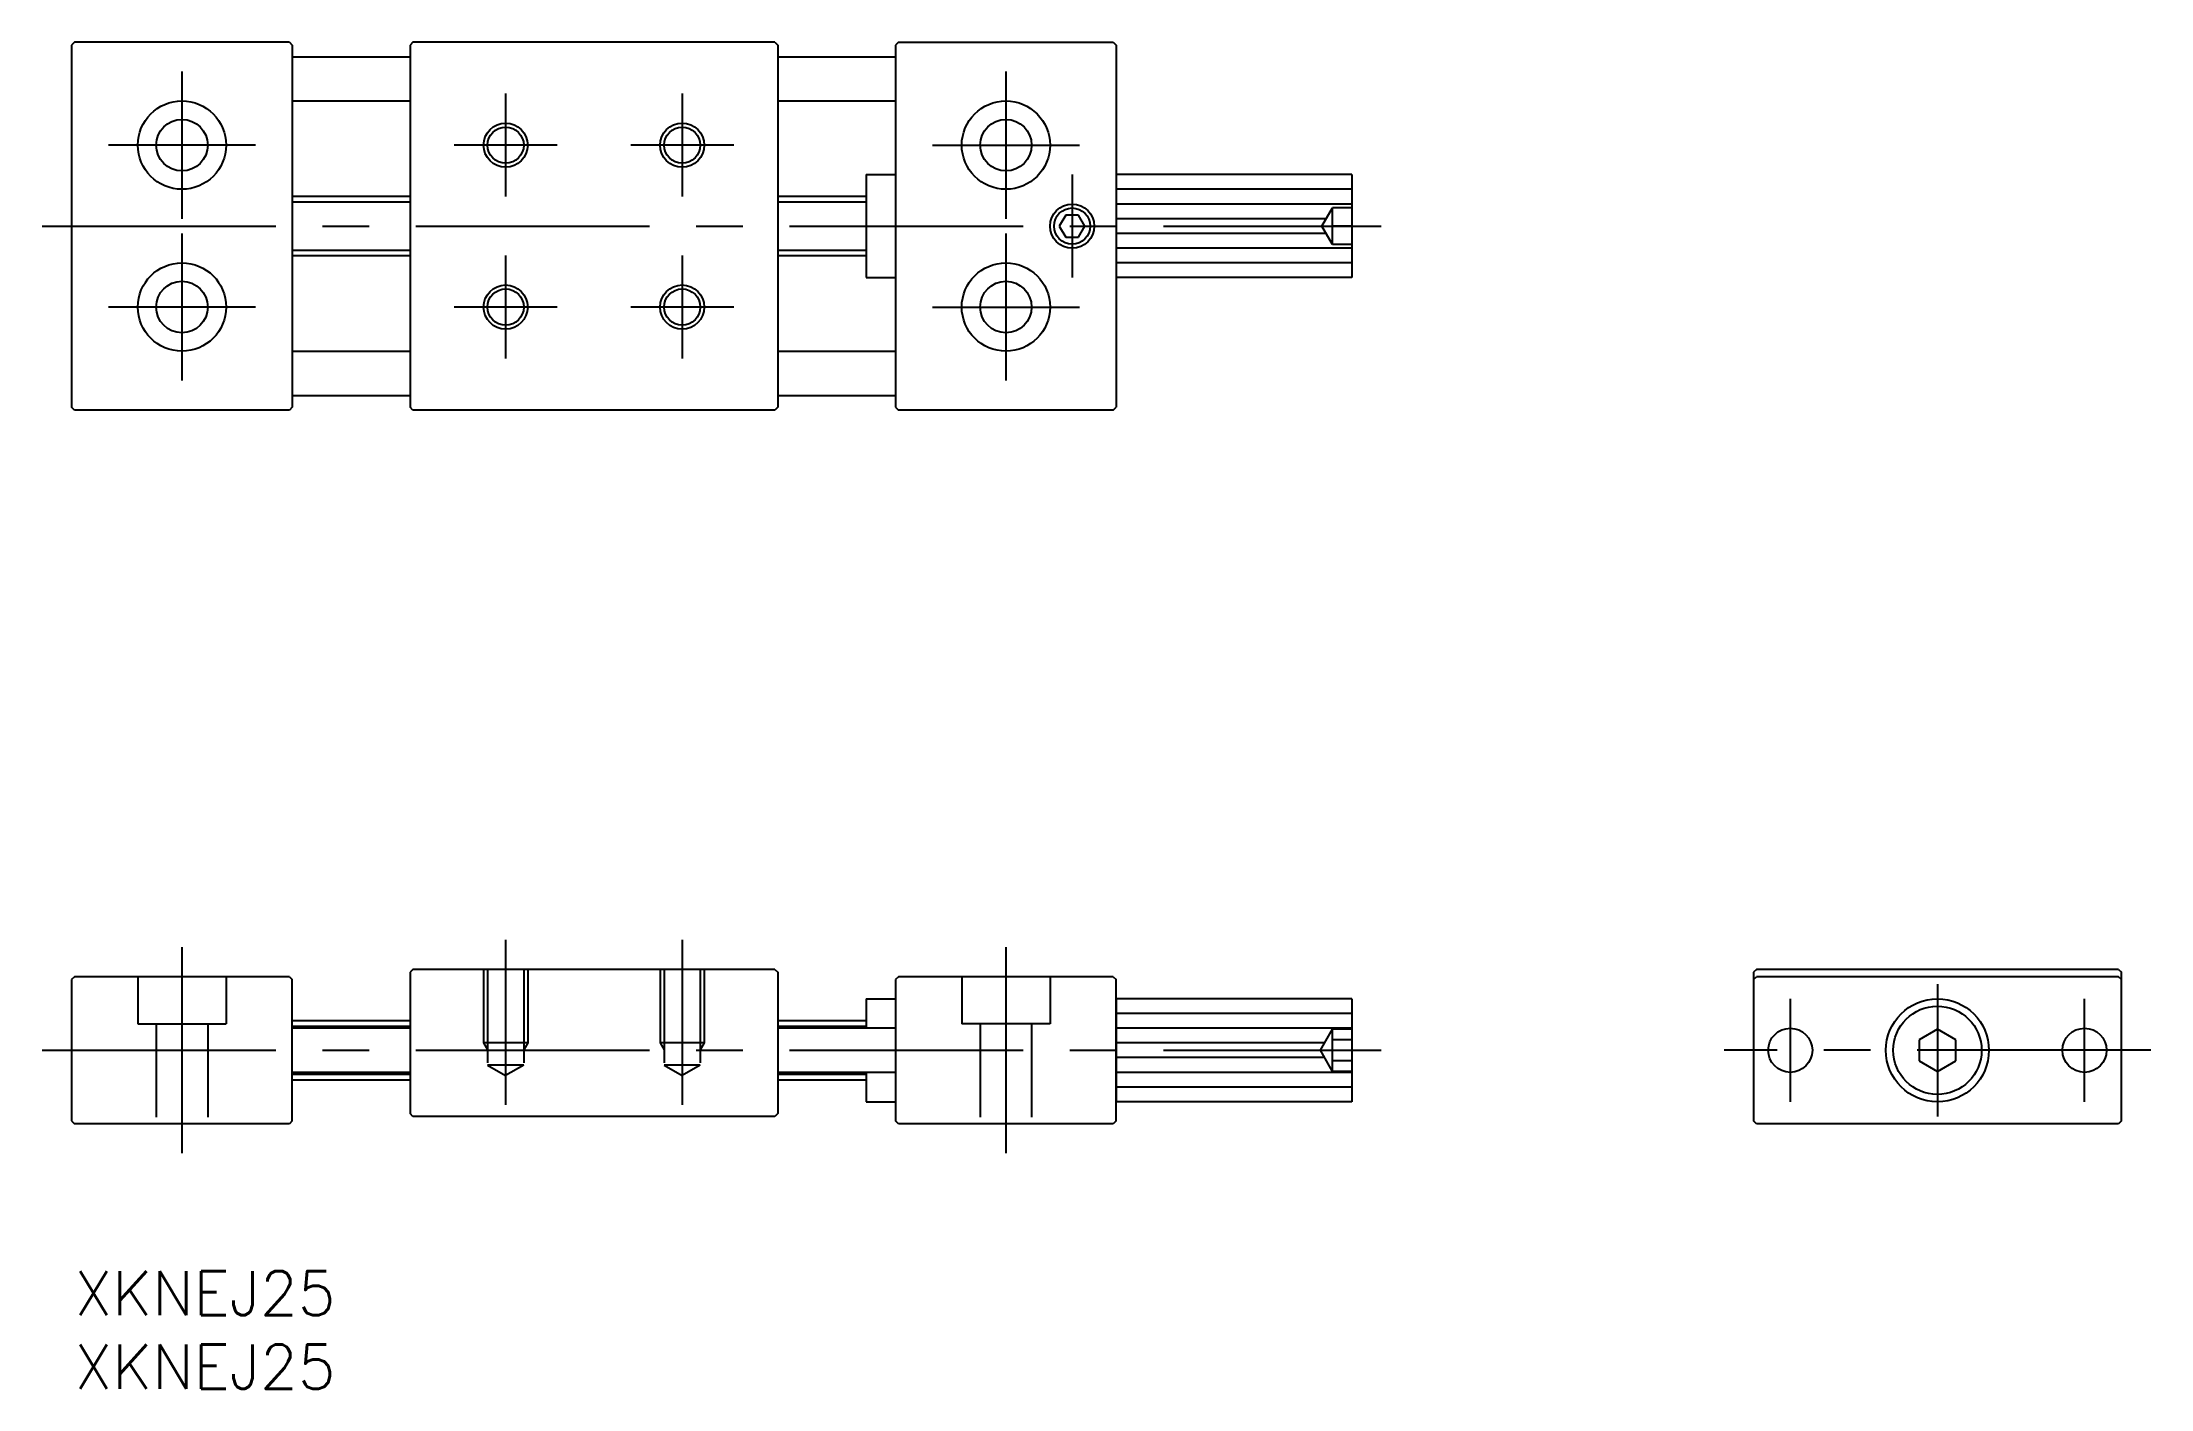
# Model space of a CAD drawing. Extents: x -2 to 141, y -8 to 83.
import ezdxf

# ---------------------------------------------------------------- set-up
doc = ezdxf.new("R2010")
doc.units = 0
doc.header["$LTSCALE"] = 0.5
doc.linetypes.add('CENTER', pattern=[50.8, 31.75, -6.35, 6.35, -6.35])
doc.linetypes.add('DASHED', pattern=[19.05, 12.7, -6.35])
for name, color, linetype in [('MSM_CENTER', 1, 'CENTER'), ('MSM_CONTINUOUS', 7, 'CONTINUOUS'), ('MSM_DASHED', 4, 'DASHED'), ('MSM_NARROW', 5, 'CONTINUOUS'), ('MSM_PART_NUMBER', 7, 'CONTINUOUS')]:
    doc.layers.add(name, color=color, linetype=linetype)
doc.styles.get("Standard").update_dxf_attribs({"font": 'txt.shx', "height": 3, "bigfont": 'bigfont.shx'})

# ---------------------------------------------------------------- blocks, each defined once
blk = doc.blocks.new('*U8')
at = {"layer": 'MSM_PART_NUMBER'}
blk.add_text('XKNEJ25', height=3, dxfattribs=at).set_placement((0, -3))
blk = doc.blocks.new('*U9')
at = {"layer": 'MSM_PART_NUMBER'}
blk.add_text('XKNEJ25', height=3, dxfattribs=at).set_placement((0, -8))

msp = doc.modelspace()

# ---------------------------------------------------------------- linework, layer by layer
at = {"layer": 'MSM_CENTER'}
for p, q in [((7.3, 81.5), (7.3, 71.5)), ((63.3, 81.5), (63.3, 71.5)), ((29.3, 80), (29.3, 73)), ((41.3, 80), (41.3, 73)), ((12.3, 76.5), (2.3, 76.5)), ((32.8, 76.5), (25.8, 76.5)), ((44.8, 76.5), (37.8, 76.5)), ((58.3, 76.5), (68.3, 76.5)), ((67.8, 74.5), (67.8, 67.5)), ((-2.2, 71), (88.8, 71)), ((7.3, 70.5), (7.3, 60.5)), ((63.3, 70.5), (63.3, 60.5)), ((29.3, 69), (29.3, 62)), ((41.3, 69), (41.3, 62)), ((12.3, 65.5), (2.3, 65.5)), ((32.8, 65.5), (25.8, 65.5)), ((44.8, 65.5), (37.8, 65.5)), ((58.3, 65.5), (68.3, 65.5)), ((7.3, 22), (7.3, 8)), ((29.3, 22.5), (29.3, 11.29)), ((41.3, 22.5), (41.3, 11.29)), ((63.3, 22), (63.3, 8)), ((126.61, 19.5), (126.61, 10.5)), ((116.61, 18.5), (116.61, 11.5)), ((136.61, 11.5), (136.61, 18.5)), ((-2.2, 15), (88.8, 15)), ((141.11, 15), (112.11, 15))]:
    msp.add_line(p, q, dxfattribs=at)
at = {"layer": 'MSM_CONTINUOUS'}
for p, q in [((0, 83.5), (-0.2, 83.3)), ((-0.2, 83.3), (-0.2, 58.7)), ((14.6, 83.5), (0, 83.5)), ((14.6, 83.5), (14.8, 83.3)), ((14.8, 83.3), (14.8, 58.7)), ((23, 83.5), (22.8, 83.3)), ((22.8, 83.3), (22.8, 58.7)), ((47.6, 83.5), (23, 83.5)), ((47.6, 83.5), (47.8, 83.3)), ((47.8, 83.3), (47.8, 58.7)), ((56, 83.5), (55.8, 83.3)), ((55.8, 83.3), (55.8, 58.7)), ((56, 83.5), (70.6, 83.5)), ((70.6, 83.5), (70.8, 83.3)), ((70.8, 83.3), (70.8, 58.7)), ((14.8, 82.5), (22.8, 82.5)), ((47.8, 82.5), (55.8, 82.5)), ((14.8, 79.5), (22.8, 79.5)), ((47.8, 79.5), (55.8, 79.5)), ((70.8, 78), (70.8, 64)), ((53.8, 74.5), (53.8, 67.5)), ((53.8, 74.5), (55.8, 74.5)), ((70.8, 74.5), (70.8, 67.5)), ((86.8, 74.5), (70.8, 74.5)), ((86.8, 74.5), (86.8, 67.5)), ((22.8, 73), (14.8, 73)), ((53.8, 73), (47.8, 73)), ((67.37, 71.75), (66.93, 71)), ((68.23, 71.75), (67.37, 71.75)), ((68.67, 71), (68.23, 71.75)), ((66.93, 71), (67.37, 70.25)), ((67.37, 70.25), (68.23, 70.25)), ((68.23, 70.25), (68.67, 71)), ((14.8, 69), (22.8, 69)), ((47.8, 69), (53.8, 69)), ((70.8, 69.34), (70.8, 69)), ((53.8, 67.5), (55.8, 67.5)), ((86.8, 67.5), (70.8, 67.5)), ((14.8, 62.5), (22.8, 62.5)), ((47.8, 62.5), (55.8, 62.5)), ((14.8, 59.5), (22.8, 59.5)), ((47.8, 59.5), (55.8, 59.5)), ((0, 58.5), (-0.2, 58.7)), ((14.6, 58.5), (0, 58.5)), ((14.8, 58.7), (14.6, 58.5)), ((23, 58.5), (22.8, 58.7)), ((47.6, 58.5), (23, 58.5)), ((47.8, 58.7), (47.6, 58.5)), ((55.8, 58.7), (56, 58.5)), ((70.6, 58.5), (56, 58.5)), ((70.6, 58.5), (70.8, 58.7)), ((23, 20.5), (22.8, 20.3)), ((22.8, 20.3), (22.8, 10.7)), ((47.6, 20.5), (23, 20.5)), ((47.6, 20.5), (47.8, 20.3)), ((47.8, 20.3), (47.8, 10.7)), ((114.31, 20.5), (114.11, 20.3)), ((114.11, 20.3), (114.11, 10.2)), ((138.91, 20.5), (114.31, 20.5)), ((138.91, 20.5), (139.11, 20.3)), ((139.11, 10.2), (139.11, 20.3)), ((0, 20), (-0.2, 19.8)), ((-0.2, 19.8), (-0.2, 10.2)), ((14.6, 20), (0, 20)), ((14.6, 20), (14.8, 19.8)), ((14.8, 10.2), (14.8, 19.8)), ((56, 20), (55.8, 19.8)), ((55.8, 19.8), (55.8, 10.2)), ((70.6, 20), (56, 20)), ((70.6, 20), (70.8, 19.8)), ((70.8, 10.2), (70.8, 19.8)), ((114.11, 19.8), (114.31, 20)), ((138.91, 20), (114.31, 20)), ((139.11, 19.8), (138.91, 20)), ((53.8, 18.5), (53.8, 16.5)), ((53.8, 18.5), (55.8, 18.5)), ((86.8, 18.5), (70.8, 18.5)), ((70.8, 18.5), (70.8, 11.5)), ((86.8, 18.5), (86.8, 11.5)), ((22.8, 17), (14.8, 17)), ((22.8, 16.5), (14.8, 16.5)), ((53.8, 17), (47.8, 17)), ((55.8, 16.5), (47.8, 16.5)), ((126.61, 16.44), (125.36, 15.72)), ((127.86, 15.72), (126.61, 16.44)), ((125.36, 15.72), (125.36, 14.28)), ((127.86, 14.28), (127.86, 15.72)), ((22.8, 13.5), (14.8, 13.5)), ((14.8, 13), (22.8, 13)), ((55.8, 13.5), (47.8, 13.5)), ((47.8, 13), (53.8, 13)), ((53.8, 13.5), (53.8, 11.5)), ((125.36, 14.28), (126.61, 13.56)), ((126.61, 13.56), (127.86, 14.28)), ((53.8, 11.5), (55.8, 11.5)), ((86.8, 11.5), (70.8, 11.5)), ((-0.2, 10.2), (0, 10)), ((14.8, 10.2), (14.6, 10)), ((23, 10.5), (22.8, 10.7)), ((47.6, 10.5), (23, 10.5)), ((47.8, 10.7), (47.6, 10.5)), ((56, 10), (55.8, 10.2)), ((70.8, 10.2), (70.6, 10)), ((114.31, 10), (114.11, 10.2)), ((139.11, 10.2), (138.91, 10)), ((14.6, 10), (0, 10)), ((70.6, 10), (56, 10)), ((138.91, 10), (114.31, 10))]:
    msp.add_line(p, q, dxfattribs=at)
for centre, radius in [((7.3, 76.5), 3), ((63.3, 76.5), 3), ((7.3, 76.5), 1.75), ((29.3, 76.5), 1.23), ((41.3, 76.5), 1.23), ((63.3, 76.5), 1.75), ((67.8, 71), 1.23), ((7.3, 65.5), 3), ((63.3, 65.5), 3), ((7.3, 65.5), 1.75), ((29.3, 65.5), 1.23), ((41.3, 65.5), 1.23), ((63.3, 65.5), 1.75), ((126.61, 15), 3.5), ((126.61, 15), 3), ((116.61, 15), 1.5), ((136.61, 15), 1.5)]:
    msp.add_circle(centre, radius, dxfattribs=at)
at = {"layer": 'MSM_DASHED'}
for p, q in [((84.78, 71), (85.5, 72.25)), ((85.5, 69.75), (85.5, 72.25)), ((86.8, 72.25), (85.5, 72.25)), ((85.5, 69.75), (84.78, 71)), ((86.8, 71), (85.5, 71)), ((86.8, 69.75), (85.5, 69.75)), ((27.8, 20.5), (27.8, 15.5)), ((28.07, 20.5), (28.07, 14)), ((30.53, 20.5), (30.53, 14)), ((30.8, 20.5), (30.8, 15.5)), ((39.8, 20.5), (39.8, 15.5)), ((40.07, 20.5), (40.07, 14)), ((42.53, 20.5), (42.53, 14)), ((42.8, 20.5), (42.8, 15.5)), ((4.3, 20), (4.3, 16.8)), ((10.3, 20), (10.3, 16.8)), ((60.3, 20), (60.3, 16.8)), ((66.3, 20), (66.3, 16.8)), ((4.3, 16.8), (10.3, 16.8)), ((5.55, 16.8), (5.55, 10)), ((9.05, 16.8), (9.05, 10)), ((66.3, 16.8), (60.3, 16.8)), ((61.55, 16.8), (61.55, 10)), ((65.05, 16.8), (65.05, 10)), ((84.67, 15), (85.5, 16.44)), ((85.5, 13.56), (85.5, 16.44)), ((86.8, 16.44), (85.5, 16.44)), ((30.8, 15.5), (27.8, 15.5)), ((27.8, 15.5), (28.07, 15.03)), ((30.8, 15.5), (30.53, 15.03)), ((42.8, 15.5), (39.8, 15.5)), ((39.8, 15.5), (40.07, 15.03)), ((42.8, 15.5), (42.53, 15.03)), ((85.5, 13.56), (84.67, 15)), ((86.8, 15.72), (85.5, 15.72)), ((30.53, 14), (28.07, 14)), ((28.07, 14), (29.3, 13.29)), ((30.53, 14), (29.3, 13.29)), ((42.53, 14), (40.07, 14)), ((40.07, 14), (41.3, 13.29)), ((42.53, 14), (41.3, 13.29)), ((86.8, 14.28), (85.5, 14.28)), ((86.8, 13.56), (85.5, 13.56))]:
    msp.add_line(p, q, dxfattribs=at)
at = {"layer": 'MSM_NARROW'}
for p, q in [((86.8, 73.5), (70.8, 73.5)), ((22.8, 72.62), (14.8, 72.62)), ((53.8, 72.62), (47.8, 72.62)), ((86.8, 72.5), (70.8, 72.5)), ((85.07, 71.5), (70.8, 71.5)), ((85.07, 70.5), (70.8, 70.5)), ((14.8, 69.37), (22.8, 69.37)), ((47.8, 69.37), (53.8, 69.37)), ((86.8, 69.5), (70.8, 69.5)), ((86.8, 68.5), (70.8, 68.5)), ((86.8, 17.5), (70.8, 17.5)), ((22.8, 16.62), (14.8, 16.62)), ((53.8, 16.62), (47.8, 16.62)), ((86.8, 16.5), (70.8, 16.5)), ((84.96, 15.5), (70.8, 15.5)), ((84.96, 14.5), (70.8, 14.5)), ((14.8, 13.38), (22.8, 13.38)), ((47.8, 13.38), (53.8, 13.38)), ((86.8, 13.5), (70.8, 13.5)), ((86.8, 12.5), (70.8, 12.5))]:
    msp.add_line(p, q, dxfattribs=at)
for centre in [(29.3, 76.5), (41.3, 76.5), (67.8, 71), (29.3, 65.5), (41.3, 65.5)]:
    msp.add_circle(centre, 1.5, dxfattribs=at)

# ---------------------------------------------------------------- block references
at = {"layer": 'MSM_CONTINUOUS'}
for name in ['*U8', '*U9']:
    msp.add_blockref(name, (0, 0), dxfattribs=at)

doc.saveas('drawing.dxf')
